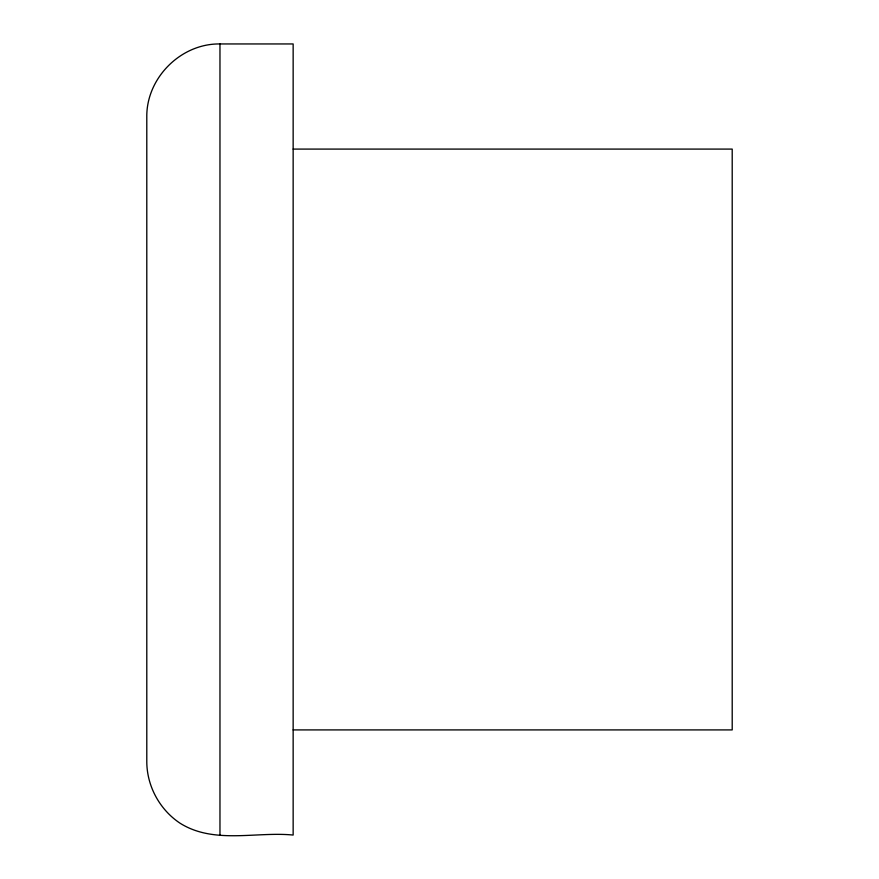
<?xml version="1.0" encoding="UTF-8"?>
<svg xmlns="http://www.w3.org/2000/svg" width="879" height="879" viewBox="0 0 879 879"><rect width="100%" height="100%" fill="white"/><g stroke="black" fill="none" stroke-linecap="round" stroke-linejoin="round"><path stroke-width="1.32" d="M219.97 43.95C180.865 43.346 146.222 78.022 146.793 117.116L146.793 761.884C146.925 786.222 159.714 809.636 179.931 823.129C213.718 844.51 255.888 831.38 293.147 835.05L293.147 43.95L219.97 43.95L219.97 835.05M293.147 149.089L732.207 149.089L732.207 729.911L293.147 729.911"/></g></svg>
